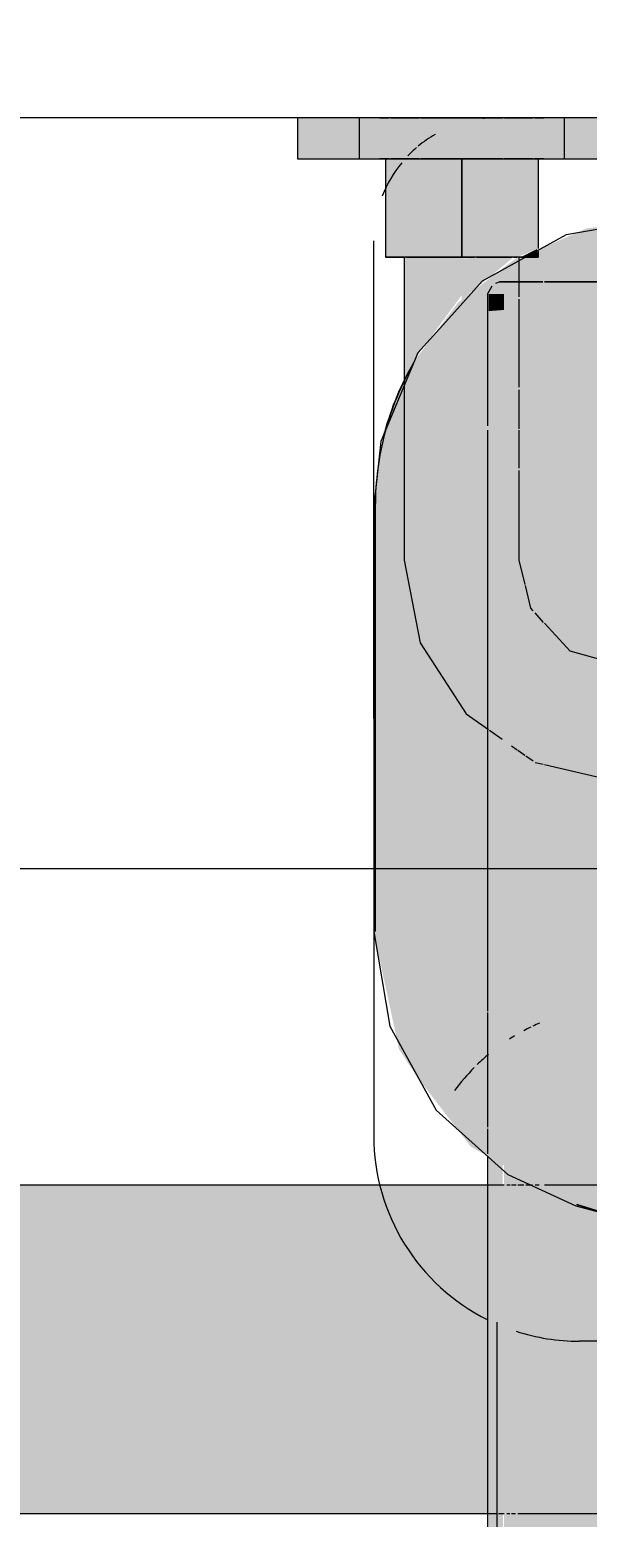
# Model space of a CAD drawing. Header units: metres. Extents: x 42.1 to 94.3, y -3.4 to 61.2.
# Drawn here: x 43.6308 to 43.6987, y 59.0014 to 59.1825 of the extents above; entities that cross this region are included whole.
import ezdxf

# ---------------------------------------------------------------- set-up
doc = ezdxf.new("R2010")
doc.units = ezdxf.units.M
for name, color, linetype, lineweight in [('A-ANNO-DIMS', 7, 'Continuous', 5), ('A-ANNO-DIMS-25', 7, 'Continuous', 5), ('ARQ-PAR', 7, 'Continuous', 5), ('ARQ-SAN', 7, 'Continuous', 5), ('KIRYA - PISO', 7, 'Continuous', 5), ('P-PIPE', 7, 'Continuous', 5), ('P-SANR-FIXT', 7, 'Continuous', 5)]:
    doc.layers.add(name, color=color, linetype=linetype, lineweight=lineweight)
doc.layers.add('ARQ_1100_BASE_TÉRREO_GARAGEM_dwg', color=7, linetype='Continuous', lineweight=5, true_color=0x767676)
doc.styles.add('Arial', font='arial.ttf', dxfattribs={"height": 0.0625})
doc.dimstyles.new('Diagonal_-_2_5_mm_Arial_-_Preto', dxfattribs={"dimscale": 0.3048, "dimtxt": 0.063766, "dimasz": 0.246063, "dimexe": 0.19685, "dimexo": 0.123031, "dimgap": 0.04101, "dimtad": 1, "dimrnd": 0.01, "dimzin": 0, "dimdsep": 46, "dimtxsty": 'Arial', "dimblk1": 'OBLIQUE', "dimblk2": 'OBLIQUE', "dimsah": 1, "dimcen": 0.09, "dimdle": 0.19685, "dimazin": 0, "dimtfac": 1, "dimtdec": 4, "dimtix": 1, "dimtmove": 0, "dimatfit": 3, "dimfxl": 1, "dimtvp": 1, "dimtolj": 1, "dimtzin": 0, "dimarcsym": 2})

# ---------------------------------------------------------------- blocks, each defined once
blk = doc.blocks.new('UT_Bacia com caixa acoplada - UT_Bacia com caixa acoplada-4201910-TÉRREO F_S 2')
at = {"layer": 'P-SANR-FIXT', "true_color": 0x7f7f7f, "transparency": 33554560}
blk.add_hatch(color=8, dxfattribs=at).paths.add_polyline_path([(-0.1772, -0.005), (-0.17677, -0.005), (-0.17677, 0), (-0.20177, 0), (-0.20177, -0.005), (-0.17845, -0.005)])
at = {"layer": 'P-SANR-FIXT', "true_color": 0xf4f2f0, "transparency": 33554560}
for points in [[(-0.18059, -0.0473), (-0.175, -0.0473), (-0.17207, -0.04023), (-0.165, -0.0373), (-0.165, -0.0123), (-0.17406, -0.01349), (-0.18316, -0.01749), (-0.18975, -0.02255), (-0.19565, -0.03062), (-0.19881, -0.03824), (-0.2, -0.0473), (-0.1859, -0.0473)], [(-0.186, -0.02356), (-0.18413, -0.02342), (-0.18413, -0.02149), (-0.186, -0.02149), (-0.186, -0.02274)], [(-0.18323, -0.02149), (-0.17919, -0.02149), (-0.17944, -0.02005), (-0.1834, -0.0202), (-0.18393, -0.02075), (-0.18413, -0.02149)], [(-0.18316, -0.02356), (-0.17919, -0.02356), (-0.17919, -0.02149), (-0.18413, -0.02149), (-0.18413, -0.02356), (-0.18323, -0.02356)], [(0.0431, -0.02149), (0.17919, -0.02149), (0.17919, -0.02), (-0.17919, -0.0202), (-0.17919, -0.02149), (-0.03449, -0.02149)], [(-0.18413, -0.42884), (-0.18433, -0.02356), (-0.186, -0.02356), (-0.186, -0.42884)], [(-0.18036, -0.42884), (-0.17919, -0.42884), (-0.17919, -0.02356), (-0.18413, -0.02356), (-0.18413, -0.42884), (-0.18146, -0.42884)], [(-0.19066, -0.0991), (-0.175, -0.0991), (-0.175, -0.0473), (-0.2, -0.0473), (-0.2, -0.0991), (-0.19462, -0.0991)], [(-0.17537, -0.13253), (-0.16796, -0.10866), (-0.17305, -0.10504), (-0.175, -0.0991), (-0.2, -0.0991), (-0.19691, -0.11348), (-0.1946, -0.11697), (-0.18818, -0.12532), (-0.17636, -0.13197)], [(0, -0.1591), (0.03559, -0.15803), (0.07385, -0.1544), (0.10996, -0.14869), (0.14408, -0.14121), (0.17537, -0.13253), (0.16796, -0.10866), (0.1351, -0.11777), (0.10176, -0.1249), (0.06804, -0.13), (0.03408, -0.13307), (0, -0.1341), (-0.03449, -0.13304), (-0.06804, -0.13), (-0.10176, -0.1249), (-0.1351, -0.11777), (-0.16796, -0.10866), (-0.17537, -0.13253), (-0.14106, -0.14205), (-0.10277, -0.15001), (-0.07104, -0.15482), (-0.03449, -0.15806)]]:
    blk.add_hatch(color=7, dxfattribs=at).paths.add_polyline_path(points)
h = blk.add_hatch(color=7, dxfattribs=at)
h.paths.add_polyline_path([(0, -0.15894), (0.03958, -0.15751), (0.07528, -0.15402), (0.11074, -0.14836), (0.14408, -0.14105), (0.17604, -0.13197), (0.18808, -0.1252), (0.19691, -0.11274), (0.19984, -0.0991), (0.19984, -0.0473), (0.19828, -0.03738), (0.19461, -0.02914), (0.18897, -0.02215), (0.18242, -0.01713), (0.17349, -0.01358), (0.165, -0.01246), (-0.165, -0.01246), (-0.17406, -0.01366), (-0.18316, -0.01769), (-0.19015, -0.02333), (-0.19517, -0.02988), (-0.19872, -0.03881), (-0.19984, -0.04926), (-0.19984, -0.0991), (-0.19676, -0.11342), (-0.18786, -0.12532), (-0.17465, -0.13257), (-0.14029, -0.14205), (-0.1017, -0.15001), (-0.06926, -0.15482), (-0.03449, -0.1579), (-0.01361, -0.15853)])
h.paths.add_polyline_path([(0, -0.1263), (-0.042, -0.12472), (-0.08622, -0.11953), (-0.12841, -0.11124), (-0.16565, -0.10121), (-0.16677, -0.10041), (-0.1672, -0.0991), (-0.1672, -0.0473), (-0.16635, -0.04565), (-0.165, -0.04509), (0.165, -0.04509), (0.16656, -0.04574), (0.1672, -0.0473), (0.1672, -0.0991), (0.16677, -0.10041), (0.16565, -0.10121), (0.12507, -0.11214), (0.08189, -0.12021), (0.042, -0.12472), (0.00006, -0.1263)])
h = blk.add_hatch(color=7, dxfattribs=at)
h.paths.add_polyline_path([(-0.18471, -0.02079), (-0.18448, -0.02149), (-0.1842, -0.02104), (-0.18468, -0.0208)])
h.paths.add_polyline_path([(-0.18477, -0.02149), (-0.18471, -0.02079), (-0.1837, -0.02044), (-0.18494, -0.02047), (-0.18554, -0.02081)])
h.paths.add_polyline_path([(-0.186, -0.02149), (-0.18554, -0.02142), (-0.18584, -0.02093)])
h = blk.add_hatch(color=7, dxfattribs=at)
h.paths.add_polyline_path([(0, -0.60803), (0.02405, -0.60637), (0.04685, -0.60177), (0.06938, -0.59399), (0.09017, -0.58364), (0.11028, -0.56996), (0.12748, -0.55467), (0.14245, -0.5375), (0.15615, -0.51649), (0.16627, -0.49531), (0.17309, -0.47522), (0.17773, -0.4512), (0.17919, -0.42884), (0.17919, -0.02149), (-0.17919, -0.02164), (-0.17919, -0.42884), (-0.17766, -0.45223), (-0.17245, -0.4771), (-0.16469, -0.49915), (-0.15467, -0.51921), (-0.1417, -0.53846), (-0.12554, -0.55657), (-0.1075, -0.57206), (-0.08819, -0.58472), (-0.06656, -0.59507), (-0.04502, -0.6022), (-0.02206, -0.60659), (-0.00219, -0.60789)])
h.paths.add_polyline_path([(0, -0.56644), (-0.02344, -0.56439), (-0.04617, -0.5583), (-0.06751, -0.54836), (-0.08679, -0.53486), (-0.10343, -0.51821), (-0.11693, -0.49893), (-0.12688, -0.47761), (-0.13297, -0.45488), (-0.13502, -0.43144), (-0.13502, -0.28394), (-0.13414, -0.27614), (-0.13155, -0.26874), (-0.12738, -0.26211), (-0.12183, -0.25657), (-0.1152, -0.2524), (-0.1078, -0.24981), (-0.09866, -0.24894), (0.10002, -0.24894), (0.10781, -0.24981), (0.11521, -0.2524), (0.12184, -0.25658), (0.12738, -0.26212), (0.13155, -0.26876), (0.13414, -0.27615), (0.13502, -0.28394), (0.13502, -0.43144), (0.13297, -0.45488), (0.12688, -0.47761), (0.11693, -0.49893), (0.10343, -0.51821), (0.08673, -0.5349), (0.06751, -0.54836), (0.04617, -0.5583), (0.02344, -0.56439), (0.00426, -0.56606)])
h.paths.add_polyline_path([(-0.12379, -0.17044), (-0.126, -0.17025), (-0.126, -0.15956), (-0.09, -0.15975), (-0.09, -0.16109), (0.09, -0.16109), (0.09, -0.15956), (0.126, -0.15975), (0.126, -0.17044), (0.09, -0.17025), (0.09, -0.16891), (-0.09, -0.16891), (-0.09, -0.17044), (-0.114, -0.17044)])
h.paths.add_polyline_path([(0.0002, -0.1058), (-0.00498, -0.10512), (-0.0098, -0.10312), (-0.01429, -0.09949), (-0.01712, -0.0958), (-0.01912, -0.09098), (-0.0198, -0.0858), (-0.01912, -0.08062), (-0.01712, -0.0758), (-0.01394, -0.07166), (-0.0098, -0.06848), (-0.00498, -0.06648), (0.0002, -0.0658), (0.00538, -0.06648), (0.0102, -0.06848), (0.01469, -0.07211), (0.01752, -0.0758), (0.01952, -0.08062), (0.0202, -0.0858), (0.01952, -0.09098), (0.01752, -0.0958), (0.01389, -0.10029), (0.0102, -0.10312), (0.0043, -0.10526)])
h.paths.add_polyline_path([(-0.13927, -0.08748), (-0.15104, -0.08069), (-0.15088, -0.06701), (-0.13927, -0.06031), (-0.1275, -0.0671), (-0.1275, -0.08069), (-0.13668, -0.08599)])
h.paths.add_polyline_path([(-0.13927, -0.08389), (-0.13668, -0.08355), (-0.13427, -0.08256), (-0.13199, -0.08069), (-0.13061, -0.07889), (-0.12961, -0.07648), (-0.12927, -0.07389), (-0.12961, -0.07131), (-0.13061, -0.06889), (-0.1322, -0.06682), (-0.1351, -0.06489), (-0.13668, -0.06424), (-0.13927, -0.06389), (-0.14186, -0.06424), (-0.14463, -0.06551), (-0.14656, -0.0671), (-0.14793, -0.06889), (-0.14901, -0.07193), (-0.14927, -0.07389), (-0.14893, -0.07648), (-0.14793, -0.07889), (-0.14634, -0.08097), (-0.14427, -0.08256), (-0.14186, -0.08355)])
h = blk.add_hatch(color=7, dxfattribs=at)
h.paths.add_polyline_path([(0, -0.1341), (0.03408, -0.13307), (0.06804, -0.13), (0.10176, -0.1249), (0.1351, -0.11777), (0.16796, -0.10866), (0.17305, -0.10504), (0.175, -0.0991), (0.175, -0.0473), (0.17207, -0.04023), (0.165, -0.0373), (-0.165, -0.0373), (-0.17207, -0.04023), (-0.175, -0.0473), (-0.175, -0.0991), (-0.17305, -0.10504), (-0.16796, -0.10866), (-0.1351, -0.11777), (-0.10176, -0.1249), (-0.06804, -0.13), (-0.03408, -0.13307)])
h.paths.add_polyline_path([(0.0002, -0.1058), (-0.00498, -0.10512), (-0.0098, -0.10312), (-0.01429, -0.09949), (-0.01712, -0.0958), (-0.01912, -0.09098), (-0.0198, -0.0858), (-0.01912, -0.08062), (-0.01712, -0.0758), (-0.01394, -0.07166), (-0.0098, -0.06848), (-0.00498, -0.06648), (0.0002, -0.0658), (0.00538, -0.06648), (0.0102, -0.06848), (0.01469, -0.07211), (0.01752, -0.0758), (0.01952, -0.08062), (0.0202, -0.0858), (0.01952, -0.09098), (0.01752, -0.0958), (0.01389, -0.10029), (0.0102, -0.10312), (0.0043, -0.10526)])
at = {"layer": 'P-SANR-FIXT', "color": 8, "true_color": 0x7a7a7a}
for p, q in [((-0.20177, 0), (-0.20177, -0.005)), ((-0.17677, 0), (-0.20177, 0)), ((-0.17677, -0.005), (-0.17677, 0)), ((-0.20177, -0.005), (-0.17677, -0.005))]:
    blk.add_line(p, q, dxfattribs=at)
at = {"layer": 'P-SANR-FIXT', "color": 8, "true_color": 0x7c7c7c}
for p, q in [((-0.19936, 0), (-0.20177, 0)), ((-0.17677, 0), (-0.17919, 0)), ((-0.20177, -0.005), (-0.19936, -0.005)), ((-0.17919, -0.005), (-0.17677, -0.005))]:
    blk.add_line(p, q, dxfattribs=at)
at = {"layer": 'P-SANR-FIXT', "color": 9, "true_color": 0xb8b8b8}
for p, q in [((-0.19811, 0), (-0.19936, 0)), ((-0.19449, 0), (-0.19795, 0)), ((-0.18604, 0), (-0.19431, 0)), ((-0.18423, 0), (-0.18604, 0)), ((-0.18059, 0), (-0.18406, 0)), ((-0.17919, 0), (-0.18043, 0)), ((-0.19918, -0.005), (-0.19862, -0.005)), ((-0.17992, -0.005), (-0.17937, -0.005))]:
    blk.add_line(p, q, dxfattribs=at)
at = {"layer": 'P-SANR-FIXT', "color": 9, "true_color": 0xc7c7c7}
for p, q in [((-0.19862, -0.005), (-0.19811, -0.005)), ((-0.19795, -0.005), (-0.19632, -0.005)), ((-0.18222, -0.005), (-0.18059, -0.005)), ((-0.18043, -0.005), (-0.17992, -0.005))]:
    blk.add_line(p, q, dxfattribs=at)
at = {"layer": 'P-SANR-FIXT', "color": 254, "true_color": 0xdddddd}
for p, q in [((-0.19534, -0.005), (-0.19449, -0.005)), ((-0.18406, -0.005), (-0.1832, -0.005))]:
    blk.add_line(p, q, dxfattribs=at)
at = {"layer": 'P-SANR-FIXT', "color": 254, "true_color": 0xcecece}
for p, q in [((-0.19426, -0.005), (-0.19278, -0.005)), ((-0.19251, -0.005), (-0.18604, -0.005)), ((-0.18576, -0.005), (-0.18428, -0.005))]:
    blk.add_line(p, q, dxfattribs=at)
at = {"layer": 'P-SANR-FIXT', "color": 253, "true_color": 0xb7b5b4}
for p, q in [((-0.18615, -0.02149), (-0.18559, -0.02047)), ((-0.18615, -0.02149), (-0.18615, -0.02356)), ((-0.18514, -0.02014), (-0.18466, -0.02)), ((-0.18266, -0.02), (-0.18466, -0.02)), ((0.17919, -0.02), (-0.17919, -0.02)), ((-0.18615, -0.02356), (-0.18615, -0.03755)), ((-0.18615, -0.03806), (-0.18615, -0.10881)), ((-0.18615, -0.10897), (-0.18615, -0.12296)), ((-0.18615, -0.12314), (-0.18615, -0.12621))]:
    blk.add_line(p, q, dxfattribs=at)
at = {"layer": 'P-SANR-FIXT', "color": 254, "true_color": 0xd5d3d2}
for p, q in [((-0.17919, -0.02), (-0.17682, -0.02)), ((-0.17682, -0.02), (-0.16911, -0.02))]:
    blk.add_line(p, q, dxfattribs=at)
at = {"layer": 'P-SANR-FIXT'}
for p, q in [((-0.2, -0.0473), (-0.2, -0.0991)), ((-0.18615, -0.12647), (-0.18615, -0.42884))]:
    blk.add_line(p, q, dxfattribs=at)
at = {"layer": 'P-SANR-FIXT', "color": 8, "true_color": 0x7a7978}
for p, q in [((-0.19984, -0.0991), (-0.19984, -0.0473)), ((-0.1998, -0.0473), (-0.1998, -0.0991))]:
    blk.add_line(p, q, dxfattribs=at)
at = {"layer": 'P-SANR-FIXT', "flags": 128}
for points in [[(-0.165, -0.0123), (-0.17655, -0.01426), (-0.1868, -0.01992), (-0.1905, -0.02405)], [(-0.1905, -0.02405), (-0.19461, -0.02864), (-0.19911, -0.03945), (-0.2, -0.0473)], [(-0.2, -0.0991), (-0.19804, -0.11065), (-0.19238, -0.1209), (-0.18366, -0.12872), (-0.17537, -0.13253)], [(-0.17537, -0.13253), (-0.12861, -0.14496), (-0.08099, -0.15353), (-0.03283, -0.15819), (0.01555, -0.15889), (0.06382, -0.15565), (0.11167, -0.14847), (0.15877, -0.13742), (0.17537, -0.13253)]]:
    blk.add_lwpolyline(points, dxfattribs=at)
at = {"layer": 'P-SANR-FIXT', "color": 253, "true_color": 0xb7b5b4, "flags": 128}
for points in [[(-0.18466, -0.02), (-0.18269, -0.02), (-0.17938, -0.02)], [(-0.17938, -0.02), (-0.18215, -0.02), (-0.18266, -0.02)]]:
    blk.add_lwpolyline(points, dxfattribs=at)
at = {"layer": 'P-SANR-FIXT', "color": 8, "true_color": 0x7a7978}
for centre, radius, start, end in [((-0.165, -0.0473), 0.03484, 150, 165), ((-0.165, -0.0473), 0.0348, 150, 165), ((-0.165, -0.0473), 0.0348, 165.0581, 180), ((0, 0.43303), 0.59197, 252.77284, 259.06934), ((0, 0.43303), 0.59193, 252.77284, 287.22716)]:
    blk.add_arc(centre, radius, start, end, dxfattribs=at)
blk = doc.blocks.new('Celite_Flexivel_Metais - 300mm Aço Inox - 1_2_-4199073-TÉRREO F_S 2')
at = {"layer": 'P-SANR-FIXT', "true_color": 0xf4f4f4, "transparency": 33554560}
for points in [[(0.03, 0.08089), (0.03015, 0.07387), (0.03765, 0.07237), (0.04453, 0.06745), (0.04848, 0.06155), (0.05, 0.05389), (0.057, 0.05389), (0.0561, 0.06046), (0.05334, 0.0668), (0.05018, 0.07137), (0.04574, 0.07556), (0.04218, 0.07788), (0.03573, 0.08016), (0.03273, 0.08055)], [(0.03, 0.07389), (0.03, 0.06689), (0.03366, 0.06641), (0.03673, 0.06546), (0.03879, 0.06409), (0.04252, 0.05901), (0.04324, 0.05389), (0.05, 0.05389), (0.04848, 0.06155), (0.04396, 0.06816), (0.03765, 0.07237), (0.03015, 0.07387)], [(0.04924, 0.05389), (0.043, 0.05389), (0.04324, 0.017), (0.05, 0.02255), (0.05, 0.05389)], [(0.05676, 0.05389), (0.05, 0.05389), (0.05009, 0.02225), (0.05056, 0.02266), (0.05622, 0.03023), (0.057, 0.03254), (0.057, 0.05389)], [(0.057, 0.03212), (0.05567, 0.02932), (0.05, 0.02162), (0.05, 0.017), (0.057, 0.017), (0.057, 0.02988)], [(0.05, 0.02218), (0.04369, 0.017), (0.05, 0.01713), (0.05, 0.02162)], [(0.04167, 0.017), (0.04071, 0.01699), (0.04083, 0.01599), (0.04284, 0.017)], [(0.04326, 0.017), (0.04315, 0.01695), (0.04071, 0.01594), (0.04071, 0.005), (0.05, 0.005), (0.05, 0.017), (0.04327, 0.017)], [(0.04855, 0.017), (0.043, 0.01689), (0.04324, 0.005), (0.057, 0.005), (0.05676, 0.017), (0.05, 0.017)], [(0.05, 0.017), (0.05, 0.005), (0.05929, 0.005), (0.05929, 0.017), (0.0504, 0.017)], [(0.0504, 0.005), (0.03, 0.005), (0.03, 0), (0.07, 0), (0.07, 0.005), (0.05518, 0.005)], [(0.05866, 0.005), (0.04, 0.005), (0.04018, 0), (0.06, 0), (0.05982, 0.005), (0.05884, 0.005)]]:
    blk.add_hatch(color=7, dxfattribs=at).paths.add_polyline_path(points)
at = {"layer": 'P-SANR-FIXT', "color": 254, "true_color": 0xd5d3d2}
for p, q in [((0.03992, 0.07879), (0.03107, 0.08087)), ((0.04107, 0.07852), (0.04008, 0.07875)), ((0.04218, 0.07774), (0.04132, 0.07835)), ((0.04316, 0.07705), (0.04231, 0.07765)), ((0.04396, 0.07649), (0.04326, 0.07698)), ((0.04663, 0.0746), (0.0451, 0.07568)), ((0.04003, 0.06147), (0.04108, 0.06032)), ((0.0423, 0.05684), (0.043, 0.05389)), ((0.043, 0.05389), (0.043, 0.04298)), ((0.043, 0.0427), (0.043, 0.03806)), ((0.043, 0.03791), (0.043, 0.03316)), ((0.043, 0.03283), (0.043, 0.0221)), ((0.043, 0.02183), (0.043, 0.02149)), ((0.043, 0.02147), (0.043, 0.02021))]:
    blk.add_line(p, q, dxfattribs=at)
at = {"layer": 'P-SANR-FIXT', "color": 253, "true_color": 0xb7b5b4}
for p, q in [((0.057, 0.03254), (0.057, 0.05389)), ((0.043, 0.02021), (0.043, 0.01741)), ((0.04071, 0.017), (0.04284, 0.017)), ((0.04071, 0.01624), (0.04071, 0.017)), ((0.043, 0.01739), (0.043, 0.01707))]:
    blk.add_line(p, q, dxfattribs=at)
at = {"layer": 'P-SANR-FIXT', "color": 8, "true_color": 0x7a7978}
for p, q in [((0.057, 0.03212), (0.057, 0.03254)), ((0.04284, 0.017), (0.04323, 0.017))]:
    blk.add_line(p, q, dxfattribs=at)
at = {"layer": 'P-SANR-FIXT'}
for p, q in [((0.057, 0.017), (0.057, 0.03212)), ((0.04323, 0.017), (0.05, 0.017)), ((0.05, 0.017), (0.05929, 0.017)), ((0.05, 0.017), (0.05, 0.005)), ((0.05929, 0.005), (0.05929, 0.017)), ((0.04071, 0.005), (0.04071, 0.01594)), ((0.07, 0.005), (0.03, 0.005)), ((0.07, 0), (0.07, 0.005)), ((0.03, 0), (0.07, 0))]:
    blk.add_line(p, q, dxfattribs=at)
at = {"layer": 'P-SANR-FIXT', "color": 254, "true_color": 0xd5d4d3}
blk.add_line((0.04284, 0.017), (0.04071, 0.017), dxfattribs=at)
at = {"layer": 'P-SANR-FIXT', "color": 254, "true_color": 0xd5d4d4}
blk.add_line((0.04071, 0.01624), (0.04071, 0.017), dxfattribs=at)
at = {"layer": 'P-SANR-FIXT', "color": 253, "true_color": 0xb7b6b5}
blk.add_line((0.043, 0.017), (0.04318, 0.017), dxfattribs=at)
at = {"layer": 'P-SANR-FIXT', "color": 254, "true_color": 0xd5d5d4}
blk.add_line((0.043, 0.017), (0.04324, 0.017), dxfattribs=at)
blk.add_line((0.043, 0.017), (0.04324, 0.017), dxfattribs=at)
blk.add_line((0.043, 0.017), (0.04324, 0.017), dxfattribs=at)
at = {"layer": 'P-SANR-FIXT', "color": 8, "true_color": 0x7a7a7a}
for p, q in [((0.04321, 0.017), (0.05, 0.017)), ((0.04324, 0.017), (0.04364, 0.017)), ((0.04844, 0.017), (0.05, 0.017)), ((0.05, 0.017), (0.057, 0.017)), ((0.05, 0.017), (0.05156, 0.017)), ((0.05156, 0.017), (0.057, 0.017)), ((0.05929, 0.017), (0.057, 0.017)), ((0.05929, 0.005), (0.05929, 0.017)), ((0.04071, 0.005), (0.04071, 0.01594)), ((0.0374, 0.005), (0.03, 0.005)), ((0.07, 0.005), (0.0626, 0.005)), ((0.03, 0), (0.0374, 0)), ((0.0626, 0), (0.07, 0))]:
    blk.add_line(p, q, dxfattribs=at)
at = {"layer": 'P-SANR-FIXT', "color": 9, "true_color": 0xb7b7b7}
for p, q in [((0.04324, 0.017), (0.04364, 0.017)), ((0.04324, 0.017), (0.04364, 0.017)), ((0.04394, 0.017), (0.04819, 0.017)), ((0.04394, 0.017), (0.04819, 0.017)), ((0.04394, 0.017), (0.04819, 0.017)), ((0.04844, 0.017), (0.05, 0.017)), ((0.04844, 0.017), (0.05, 0.017)), ((0.05, 0.017), (0.05156, 0.017)), ((0.05, 0.017), (0.05156, 0.017)), ((0.05156, 0.017), (0.057, 0.017)), ((0.05181, 0.017), (0.05606, 0.017)), ((0.05636, 0.017), (0.057, 0.017))]:
    blk.add_line(p, q, dxfattribs=at)
at = {"layer": 'P-SANR-FIXT', "color": 254, "true_color": 0xd5d5d5}
for p, q in [((0.04369, 0.017), (0.04324, 0.017)), ((0.04819, 0.017), (0.04394, 0.017)), ((0.05, 0.017), (0.04844, 0.017)), ((0.05156, 0.017), (0.05, 0.017)), ((0.05682, 0.017), (0.05156, 0.017))]:
    blk.add_line(p, q, dxfattribs=at)
at = {"layer": 'P-SANR-FIXT', "color": 254, "true_color": 0xe4e4e4}
blk.add_line((0.05, 0.005), (0.05, 0.017), dxfattribs=at)
at = {"layer": 'P-SANR-FIXT', "color": 8, "true_color": 0x7c7c7c}
for p, q in [((0.04, 0.005), (0.0374, 0.005)), ((0.04, 0.005), (0.04071, 0.005)), ((0.04, 0.005), (0.04071, 0.005)), ((0.04216, 0.005), (0.04071, 0.005)), ((0.04216, 0.005), (0.04346, 0.005)), ((0.04855, 0.005), (0.04216, 0.005)), ((0.04373, 0.005), (0.04481, 0.005)), ((0.045, 0.005), (0.04672, 0.005)), ((0.04676, 0.005), (0.04855, 0.005)), ((0.05, 0.005), (0.04855, 0.005)), ((0.05145, 0.005), (0.05, 0.005)), ((0.05145, 0.005), (0.05323, 0.005)), ((0.05784, 0.005), (0.05145, 0.005)), ((0.05328, 0.005), (0.055, 0.005)), ((0.05519, 0.005), (0.05627, 0.005)), ((0.05654, 0.005), (0.05784, 0.005)), ((0.05929, 0.005), (0.05784, 0.005)), ((0.05929, 0.005), (0.06, 0.005)), ((0.05929, 0.005), (0.06, 0.005)), ((0.0626, 0.005), (0.06, 0.005)), ((0.0374, 0), (0.04, 0)), ((0.04034, 0), (0.04, 0)), ((0.04112, 0), (0.04, 0)), ((0.04112, 0), (0.04034, 0)), ((0.04481, 0), (0.04134, 0)), ((0.04293, 0), (0.04134, 0)), ((0.04481, 0), (0.04293, 0)), ((0.055, 0), (0.045, 0)), ((0.055, 0), (0.045, 0)), ((0.05866, 0), (0.05519, 0)), ((0.05866, 0), (0.05519, 0)), ((0.05966, 0), (0.05888, 0)), ((0.05966, 0), (0.05888, 0)), ((0.06, 0), (0.05966, 0)), ((0.06, 0), (0.05966, 0)), ((0.06, 0), (0.0626, 0))]:
    blk.add_line(p, q, dxfattribs=at)
at = {"layer": 'P-SANR-FIXT', "color": 9, "true_color": 0xb8b8b8}
for p, q in [((0.04067, 0.005), (0.04017, 0.005)), ((0.05983, 0.005), (0.05933, 0.005)), ((0.04, 0), (0.04111, 0)), ((0.04128, 0), (0.04482, 0)), ((0.045, 0), (0.055, 0)), ((0.05518, 0), (0.05872, 0)), ((0.05889, 0), (0.06, 0))]:
    blk.add_line(p, q, dxfattribs=at)
at = {"layer": 'P-SANR-FIXT', "color": 9, "true_color": 0xc7c7c7}
for p, q in [((0.04111, 0.005), (0.04067, 0.005)), ((0.04071, 0.005), (0.04116, 0.005)), ((0.04294, 0.005), (0.04128, 0.005)), ((0.04134, 0.005), (0.04216, 0.005)), ((0.04324, 0.005), (0.04375, 0.005)), ((0.04391, 0.005), (0.04481, 0.005)), ((0.04394, 0.005), (0.04482, 0.005)), ((0.05518, 0.005), (0.05608, 0.005)), ((0.05518, 0.005), (0.05606, 0.005)), ((0.05625, 0.005), (0.05676, 0.005)), ((0.05872, 0.005), (0.05706, 0.005)), ((0.05784, 0.005), (0.05866, 0.005)), ((0.05884, 0.005), (0.05929, 0.005)), ((0.05933, 0.005), (0.05889, 0.005))]:
    blk.add_line(p, q, dxfattribs=at)
at = {"layer": 'P-SANR-FIXT', "color": 253, "true_color": 0x9a9a9a}
for p, q in [((0.04071, 0.005), (0.04114, 0.005)), ((0.04071, 0.005), (0.04114, 0.005)), ((0.04134, 0.005), (0.04216, 0.005)), ((0.04134, 0.005), (0.04216, 0.005)), ((0.04216, 0.005), (0.04297, 0.005)), ((0.04216, 0.005), (0.043, 0.005)), ((0.04371, 0.005), (0.043, 0.005)), ((0.04371, 0.005), (0.043, 0.005)), ((0.04479, 0.005), (0.04394, 0.005)), ((0.04479, 0.005), (0.04394, 0.005)), ((0.0465, 0.005), (0.04505, 0.005)), ((0.0465, 0.005), (0.04505, 0.005)), ((0.05325, 0.005), (0.04675, 0.005)), ((0.05325, 0.005), (0.04675, 0.005)), ((0.04855, 0.005), (0.05145, 0.005)), ((0.05495, 0.005), (0.0535, 0.005)), ((0.05495, 0.005), (0.0535, 0.005)), ((0.05606, 0.005), (0.05521, 0.005)), ((0.05606, 0.005), (0.05521, 0.005)), ((0.057, 0.005), (0.05629, 0.005)), ((0.057, 0.005), (0.05629, 0.005)), ((0.057, 0.005), (0.05784, 0.005)), ((0.05703, 0.005), (0.05784, 0.005)), ((0.05784, 0.005), (0.05866, 0.005)), ((0.05784, 0.005), (0.05866, 0.005)), ((0.05886, 0.005), (0.05929, 0.005)), ((0.05886, 0.005), (0.05929, 0.005))]:
    blk.add_line(p, q, dxfattribs=at)
at = {"layer": 'P-SANR-FIXT', "color": 254, "true_color": 0xdddddd}
for p, q in [((0.04482, 0.005), (0.0439, 0.005)), ((0.0561, 0.005), (0.05518, 0.005))]:
    blk.add_line(p, q, dxfattribs=at)
at = {"layer": 'P-SANR-FIXT', "color": 254, "true_color": 0xcecece}
for p, q in [((0.04648, 0.005), (0.04505, 0.005)), ((0.05, 0.005), (0.04674, 0.005)), ((0.04855, 0.005), (0.05, 0.005)), ((0.05326, 0.005), (0.05, 0.005)), ((0.05, 0.005), (0.05145, 0.005)), ((0.05495, 0.005), (0.05352, 0.005))]:
    blk.add_line(p, q, dxfattribs=at)
at = {"layer": 'P-SANR-FIXT', "color": 253, "true_color": 0xa9a9a9}
for p, q in [((0.04505, 0.005), (0.04649, 0.005)), ((0.04505, 0.005), (0.0465, 0.005)), ((0.04676, 0.005), (0.04855, 0.005)), ((0.04676, 0.005), (0.04855, 0.005)), ((0.04855, 0.005), (0.05145, 0.005)), ((0.05145, 0.005), (0.05323, 0.005)), ((0.05145, 0.005), (0.05324, 0.005)), ((0.0535, 0.005), (0.05495, 0.005)), ((0.0535, 0.005), (0.05495, 0.005))]:
    blk.add_line(p, q, dxfattribs=at)
at = {"layer": 'P-SANR-FIXT', "color": 253, "true_color": 0xb7b5b4, "flags": 128}
blk.add_lwpolyline([(0.057, 0.05389), (0.05505, 0.06398), (0.04947, 0.0726), (0.04673, 0.07453)], dxfattribs=at)
at = {"layer": 'P-SANR-FIXT', "color": 254, "true_color": 0xd5d3d2, "flags": 128}
for points in [[(0.03054, 0.06674), (0.03681, 0.06497), (0.03992, 0.06158)], [(0.04132, 0.06006), (0.0416, 0.05975), (0.04226, 0.05698)]]:
    blk.add_lwpolyline(points, dxfattribs=at)
blk = doc.blocks.new('ARQ_1100_BASE_TÉRREO_GARAGEM_dwg_BACIA-4197727-TÉRREO F_S 2')
at = {"layer": 'ARQ-SAN', "color": 254, "true_color": 0xcfcecd}
for p, q in [((-8574.96036, 17786.25626), (-8574.96036, 17785.96351)), ((-8575.01995, 17785.96582), (-8574.97035, 17785.96582)), ((-8574.94534, 17785.86411), (-8574.94534, 17785.91592))]:
    blk.add_line(p, q, dxfattribs=at)
at = {"layer": 'ARQ-SAN', "color": 253, "true_color": 0xaaaaaa}
for p, q in [((-8574.94534, 17785.91592), (-8574.94534, 17785.94083)), ((-8574.94534, 17785.83183), (-8574.94534, 17785.86411))]:
    blk.add_line(p, q, dxfattribs=at)
at = {"layer": 'ARQ-SAN', "color": 254, "true_color": 0xcfcfcf}
blk.add_line((-8574.97607, 17785.81682), (-8574.96857, 17785.81682), dxfattribs=at)
at = {"layer": 'ARQ-SAN', "color": 253, "true_color": 0xa6a6a6}
blk.add_line((-8574.96857, 17785.81682), (-8574.96607, 17785.81682), dxfattribs=at)
at = {"layer": 'ARQ-SAN', "color": 254, "true_color": 0xcdcdcd}
for p, q in [((-8574.96607, 17785.81682), (-8574.96491, 17785.81682)), ((-8574.96473, 17785.81682), (-8574.96125, 17785.81682)), ((-8574.96107, 17785.81682), (-8574.96034, 17785.81682))]:
    blk.add_line(p, q, dxfattribs=at)
at = {"layer": 'ARQ-SAN', "color": 254, "true_color": 0xcfcecd}
blk.add_arc((-8574.97035, 17785.94083), 0.025, 72.1423, 90.0041, dxfattribs=at)
at = {"layer": 'ARQ-SAN', "color": 253, "true_color": 0xaaaaaa}
blk.add_arc((-8574.97035, 17785.94083), 0.025, 359.999, 63.5777, dxfattribs=at)
at = {"layer": 'ARQ-SAN', "color": 254, "true_color": 0xe1e0de}
for start, end in [(315.2856, 323.7181), (309.8782, 314.0916)]:
    blk.add_arc((-8574.97535, 17785.95009), 0.025, start, end, dxfattribs=at)
at = {"layer": 'ARQ-SAN', "color": 254, "true_color": 0xeae9e7}
for start, end in [(300.9849, 302.6005), (293.0946, 295.1522), (295.7693, 298.0029)]:
    blk.add_arc((-8574.97535, 17785.95009), 0.025, start, end, dxfattribs=at)
at = {"layer": 'ARQ-SAN', "color": 254, "true_color": 0xcfcfcf}
blk.add_arc((-8574.96035, 17785.83183), 0.015, 320.5551, 338.6094, dxfattribs=at)
at = {"layer": 'ARQ-SAN', "color": 254, "true_color": 0xcdcdcd}
for start, end in [(300.0488, 309.6988), (310.6547, 316.2305), (270.0094, 274.1574), (275.0874, 276.4935)]:
    blk.add_arc((-8574.96035, 17785.83183), 0.015, start, end, dxfattribs=at)
blk = doc.blocks.new('ARQ_1100_BASE_TÉRREO_GARAGEM_dwg-4178582-TÉRREO F_S 2')
at = {"layer": 'KIRYA - PISO', "true_color": 0xaaaaaa}
h = blk.add_hatch(dxfattribs=at)
h.set_pattern_fill('FP_2', color=253, style=0, pattern_type=2)
h.set_pattern_definition([(0, (-4539.02, -1079.475), (0, 0.635), []), (90, (-4539.02, -1079.475), (-0.635, 4e-17), [])])
h.paths.add_polyline_path([(42.6858, 57.72175), (42.6858, 57.83594), (42.7108, 57.83594), (42.71079, 57.86208), (43.42079, 57.8715), (43.42079, 57.83583), (43.44579, 57.85381), (43.44579, 57.87183), (45.5858, 57.87183), (45.5858, 59.17183), (45.55277, 59.17181), (45.553, 59.16026), (45.55436, 59.15618), (45.55436, 59.14715), (45.55115, 59.13833), (45.54473, 59.13092), (45.53632, 59.12634), (45.52777, 59.12484), (45.5179, 59.12684), (45.51021, 59.13141), (45.50439, 59.13833), (45.50118, 59.1475), (45.50118, 59.15652), (45.50294, 59.1622), (45.50277, 59.17183), (45.09842, 59.17183), (45.09842, 59.15437), (45.10524, 59.15437), (45.10866, 59.1144), (45.0588, 59.11437), (45.06161, 59.15437), (45.06842, 59.15443), (45.06842, 59.17183), (44.99562, 59.17183), (44.98345, 59.02372), (44.97128, 59.17183), (44.89848, 59.17183), (44.89848, 59.15437), (44.90529, 59.15437), (44.9081, 59.11438), (44.85824, 59.1144), (44.86167, 59.15438), (44.86848, 59.15443), (44.86848, 59.17183), (43.69311, 59.17183), (43.69311, 59.17183), (43.67379, 59.17183), (43.67363, 59.17183), (42.5858, 59.17183), (42.5858, 57.72175)])
h.paths.add_polyline_path([(42.71079, 57.87175), (42.71077, 58.5716), (42.75077, 58.5716), (42.75077, 57.87175)])
h.paths.add_polyline_path([(43.87277, 58.53685), (43.85047, 58.53818), (43.8285, 58.54222), (43.80717, 58.54885), (43.7868, 58.55803), (43.76768, 58.56957), (43.74964, 58.58382), (43.733, 58.6008), (43.72053, 58.61674), (43.70895, 58.63585), (43.69964, 58.65674), (43.69314, 58.67754), (43.68914, 58.69936), (43.68776, 58.72182), (43.68803, 59.02481), (43.69353, 59.02325), (43.69773, 59.02282), (44.04774, 59.02284), (44.05418, 59.0238), (44.05774, 59.02493), (44.05758, 58.71897), (44.05638, 58.69939), (44.05239, 58.67757), (44.04573, 58.65625), (44.03657, 58.63587), (44.02501, 58.61676), (44.01124, 58.59916), (43.99544, 58.58338), (43.97786, 58.56959), (43.95874, 58.55804), (43.93837, 58.54886), (43.91582, 58.542), (43.89507, 58.53818), (43.87703, 58.5371)])
h.paths.add_polyline_path([(43.87277, 58.59183), (43.89118, 58.59325), (43.90766, 58.59669), (43.92251, 58.60174), (43.93777, 58.60925), (43.9519, 58.61871), (43.96469, 58.62991), (43.97616, 58.64311), (43.98595, 58.65806), (43.99341, 58.67374), (43.99873, 58.69018), (44.00161, 58.70473), (44.00275, 58.72503), (44.00252, 58.859), (44.00167, 58.86555), (43.99812, 58.87373), (43.99341, 58.87987), (43.98631, 58.88517), (43.97919, 58.88816), (43.97094, 58.88929), (43.96084, 58.8879), (43.92948, 58.88207), (43.90273, 58.87898), (43.8724, 58.87784), (43.84206, 58.87903), (43.81201, 58.88256), (43.78043, 58.8886), (43.77395, 58.88928), (43.76556, 58.8879), (43.75751, 58.88411), (43.75184, 58.87963), (43.7469, 58.87305), (43.7438, 58.86543), (43.74275, 58.85728), (43.74294, 58.71915), (43.7439, 58.70471), (43.74765, 58.68683), (43.75344, 58.67052), (43.76064, 58.65614), (43.76984, 58.64247), (43.78166, 58.62919), (43.79489, 58.61786), (43.80777, 58.60924), (43.82302, 58.60174), (43.83912, 58.59626), (43.8558, 58.59296), (43.87272, 58.59183)])
h.paths.add_polyline_path([(43.86854, 58.70109), (43.86032, 58.70312), (43.85288, 58.70703), (43.84623, 58.7131), (43.84152, 58.72022), (43.83877, 58.72745), (43.83776, 58.73583), (43.83775, 58.82182), (43.83826, 58.8257), (43.83976, 58.82932), (43.84214, 58.83243), (43.84525, 58.83482), (43.84886, 58.83632), (43.85351, 58.83683), (43.89248, 58.83683), (43.89586, 58.83651), (43.89908, 58.83543), (43.90198, 58.83366), (43.9044, 58.83128), (43.90623, 58.82841), (43.90736, 58.82521), (43.90775, 58.82184), (43.9075, 58.73372), (43.90674, 58.72746), (43.90365, 58.71943), (43.89896, 58.71262), (43.89264, 58.70703), (43.88507, 58.70308), (43.87698, 58.70109), (43.86897, 58.70109)])
h.paths.add_polyline_path([(42.8145, 58.7503), (42.81348, 58.75066), (42.8129, 58.75158), (42.81286, 58.75195), (42.81313, 59.11914), (42.81367, 59.11967), (42.81449, 59.11989), (42.96523, 59.12015), (42.96536, 59.1261), (42.96633, 59.1281), (42.9662, 59.14388), (42.96535, 59.14643), (42.96535, 59.1536), (42.96826, 59.161), (42.97331, 59.16661), (42.97965, 59.17003), (42.98701, 59.17108), (42.99418, 59.1696), (43.00047, 59.16568), (43.00506, 59.15977), (43.00731, 59.15338), (43.00731, 59.1462), (43.00619, 59.14254), (43.00633, 59.12763), (43.00731, 59.1261), (43.00763, 59.11989), (43.18152, 59.11973), (43.18229, 59.11896), (43.18245, 59.11825), (43.18223, 58.75112), (43.18163, 58.75052), (43.1808, 58.7503), (42.82954, 58.7503)])
h.paths.add_polyline_path([(42.83592, 58.7734), (43.15964, 58.7734), (43.15964, 59.01548), (42.8356, 59.01548), (42.83591, 58.78262)])
h.paths.add_polyline_path([(42.99762, 58.90505), (42.9891, 58.90638), (42.98207, 58.90949), (42.97572, 58.91471), (42.97133, 58.92074), (42.96852, 58.92795), (42.96773, 58.93616), (42.96883, 58.94341), (42.97194, 58.95054), (42.97638, 58.95633), (42.98294, 58.96124), (42.99063, 58.96421), (42.99827, 58.96504), (43.0054, 58.96411), (43.01284, 58.96096), (43.01887, 58.95633), (43.02364, 58.95011), (43.02664, 58.94286), (43.02766, 58.93509), (43.02664, 58.92731), (43.02352, 58.91991), (43.01816, 58.9133), (43.0118, 58.90872), (43.00429, 58.90593), (42.99871, 58.90519)])
h.paths.add_polyline_path([(42.99762, 58.91453), (43.00383, 58.9156), (43.00793, 58.91731), (43.0125, 58.92099), (43.01582, 58.92575), (43.01762, 58.93085), (43.01816, 58.93528), (43.01718, 58.94114), (43.01509, 58.94581), (43.01216, 58.94963), (43.00698, 58.95327), (43.00213, 58.95505), (42.99745, 58.95562), (42.99142, 58.95458), (42.98687, 58.95253), (42.98292, 58.94941), (42.97947, 58.94452), (42.97762, 58.93933), (42.97718, 58.9342), (42.97777, 58.92977), (42.98021, 58.9243), (42.98314, 58.92051), (42.98735, 58.91728), (42.99302, 58.91514), (42.99759, 58.91454)])
h.paths.add_polyline_path([(43.80024, 58.95933), (43.80218, 58.95958), (43.80452, 58.96074), (43.80554, 58.96152), (43.80673, 58.96308), (43.80748, 58.96488), (43.80774, 58.96683), (43.80748, 58.96877), (43.80673, 58.97058), (43.80554, 58.97213), (43.80399, 58.97332), (43.80218, 58.97407), (43.80024, 58.97433), (43.7983, 58.97407), (43.79649, 58.97332), (43.79494, 58.97213), (43.79374, 58.97058), (43.79299, 58.96877), (43.79274, 58.96683), (43.79299, 58.96488), (43.79374, 58.96308), (43.79494, 58.96152), (43.79649, 58.96033), (43.7983, 58.95958)])
h.paths.add_polyline_path([(43.94524, 58.95934), (43.94718, 58.95959), (43.94899, 58.96034), (43.95054, 58.96153), (43.95179, 58.96322), (43.95248, 58.9649), (43.95274, 58.96684), (43.95248, 58.96878), (43.95173, 58.97059), (43.95054, 58.97214), (43.94899, 58.97333), (43.94718, 58.97408), (43.94524, 58.97434), (43.9433, 58.97408), (43.94093, 58.9729), (43.93994, 58.97214), (43.93874, 58.97059), (43.93799, 58.96878), (43.93774, 58.96684), (43.93799, 58.9649), (43.93874, 58.96309), (43.93994, 58.96153), (43.94149, 58.96034), (43.94333, 58.95959)])
h.paths.add_polyline_path([(42.90522, 59.05152), (42.90941, 59.05207), (42.91331, 59.05368), (42.91666, 59.05625), (42.91922, 59.0596), (42.92084, 59.0635), (42.92139, 59.06769), (42.92084, 59.07187), (42.91922, 59.07577), (42.91666, 59.07912), (42.91331, 59.08169), (42.90941, 59.08331), (42.90522, 59.08386), (42.90104, 59.08331), (42.89714, 59.08169), (42.89379, 59.07912), (42.89122, 59.07577), (42.8896, 59.07187), (42.88905, 59.06769), (42.8896, 59.0635), (42.89122, 59.0596), (42.89379, 59.05625), (42.89714, 59.05368), (42.90125, 59.05204)])
h.paths.add_polyline_path([(42.99762, 59.05152), (43.00283, 59.05249), (43.0057, 59.05368), (43.00905, 59.05625), (43.01162, 59.0596), (43.01324, 59.0635), (43.01379, 59.06769), (43.01324, 59.07187), (43.01162, 59.07577), (43.00905, 59.07912), (43.00473, 59.08209), (43.00116, 59.08339), (42.99762, 59.08386), (42.99282, 59.08305), (42.98881, 59.08114), (42.98619, 59.07912), (42.98362, 59.07577), (42.982, 59.07187), (42.98145, 59.06769), (42.98219, 59.06304), (42.98419, 59.05886), (42.98633, 59.05614), (42.99047, 59.0533), (42.99433, 59.05195), (42.99761, 59.05152)])
h.paths.add_polyline_path([(43.09002, 59.05153), (43.0942, 59.05208), (43.0981, 59.05369), (43.10145, 59.05626), (43.10402, 59.05961), (43.10563, 59.06351), (43.10619, 59.06769), (43.10563, 59.07188), (43.10402, 59.07578), (43.10145, 59.07913), (43.0981, 59.0817), (43.0942, 59.08331), (43.09002, 59.08386), (43.08583, 59.08331), (43.08193, 59.0817), (43.07858, 59.07913), (43.07601, 59.07578), (43.0744, 59.07188), (43.07385, 59.06769), (43.0744, 59.06351), (43.07601, 59.05961), (43.07858, 59.05626), (43.08193, 59.05369), (43.08583, 59.05208)])
h.paths.add_polyline_path([(43.87273, 59.06966), (43.86543, 59.07085), (43.85993, 59.07323), (43.85505, 59.07698), (43.85108, 59.08216), (43.84854, 59.0885), (43.84773, 59.09466), (43.84858, 59.10113), (43.85108, 59.10716), (43.85505, 59.11233), (43.86023, 59.11631), (43.86626, 59.1188), (43.87293, 59.11963), (43.8792, 59.1188), (43.88523, 59.11631), (43.89049, 59.11222), (43.89438, 59.10716), (43.897, 59.10018), (43.89773, 59.09466), (43.89688, 59.08819), (43.89438, 59.08216), (43.88968, 59.07642), (43.88518, 59.07299), (43.8781, 59.07036), (43.87293, 59.06968)])
h.paths.add_polyline_path([(43.87273, 59.07666), (43.87739, 59.07727), (43.88173, 59.07907), (43.88592, 59.08252), (43.88872, 59.08662), (43.89025, 59.09098), (43.89059, 59.09569), (43.88976, 59.10018), (43.88779, 59.10434), (43.88458, 59.10805), (43.88173, 59.11024), (43.87703, 59.11209), (43.87273, 59.11266), (43.86775, 59.11191), (43.86293, 59.10963), (43.85959, 59.10684), (43.85702, 59.10336), (43.85534, 59.09931), (43.8548, 59.0941), (43.8556, 59.08937), (43.85714, 59.08566), (43.86053, 59.08152), (43.86453, 59.07874), (43.86904, 59.07714), (43.87051, 59.07695)])
at = {"layer": 'ARQ-PAR', "color": 253, "true_color": 0xaaaaaa}
blk.add_line((43.66345, 59.17183), (43.59822, 59.17183), dxfattribs=at)
at = {"layer": 'ARQ-PAR', "color": 254, "true_color": 0xcfcfcf}
for p, q in [((43.67095, 59.17183), (43.66345, 59.17183)), ((43.70345, 59.17183), (43.69595, 59.17183))]:
    blk.add_line(p, q, dxfattribs=at)
at = {"layer": 'ARQ-PAR', "color": 253, "true_color": 0xa6a6a6}
for p, q in [((43.67345, 59.17183), (43.67095, 59.17183)), ((43.69595, 59.17183), (43.69345, 59.17183))]:
    blk.add_line(p, q, dxfattribs=at)
at = {"layer": 'ARQ-PAR', "color": 254, "true_color": 0xcdcdcd}
for p, q in [((43.67461, 59.17183), (43.67345, 59.17183)), ((43.67828, 59.17183), (43.67479, 59.17183)), ((43.68845, 59.17183), (43.67845, 59.17183)), ((43.69211, 59.17183), (43.68863, 59.17183)), ((43.69345, 59.17183), (43.69229, 59.17183))]:
    blk.add_line(p, q, dxfattribs=at)
at = {"rotation": 180.0027474819312}
blk.add_blockref('ARQ_1100_BASE_TÉRREO_GARAGEM_dwg_BACIA-4197727-TÉRREO F_S 2', (-8532.12549, 17844.57744), dxfattribs=at)
blk = doc.blocks.new('DIMBLOCK7-TÉRREO F_S 2')
at = {"layer": 'A-ANNO-DIMS-25'}
for p, q in [((42.98633, 59.45553), (42.98633, 59.51553)), ((43.87272, 59.45553), (43.87272, 59.51553)), ((42.98633, 59.45553), (43.87272, 59.45553)), ((42.98633, 59.45553), (42.98633, 59.20933)), ((43.87272, 59.45553), (43.87272, 59.24611))]:
    blk.add_line(p, q, dxfattribs=at)
at = {"layer": 'A-ANNO-DIMS-25', "lineweight": 20}
for p, q in [((42.98633, 59.45553), (43.02383, 59.49303)), ((43.87272, 59.45553), (43.91022, 59.49303)), ((42.98633, 59.45553), (42.94883, 59.41803)), ((43.87272, 59.45553), (43.83522, 59.41803))]:
    blk.add_line(p, q, dxfattribs=at)
at = {"layer": 'A-ANNO-DIMS-25', "color": 0, "insert": (43.34516, 59.54917), "char_height": 0.0625, "width": 0.2024823, "attachment_point": 1, "line_spacing_factor": 0.941778, "style": 'Arial'}
blk.add_mtext('0,89', dxfattribs=at)
blk = doc.blocks.new('_Oblique')
at = {"color": 0, "linetype": 'ByBlock', "lineweight": -2}
blk.add_line((-0.5, -0.5), (0.5, 0.5), dxfattribs=at)

msp = doc.modelspace()

# ---------------------------------------------------------------- hatches: boundary and pattern name
at = {"layer": 'P-PIPE', "true_color": 0x713800}
h = msp.add_hatch(color=36, dxfattribs=at)
h.paths.add_polyline_path([(43.19133, 59.02183), (43.68672, 59.02183), (43.68672, 59.04183), (43.19133, 59.04183), (43.19133, 59.02667)])
h.paths.add_polyline_path([(44.05872, 59.02183), (44.10173, 59.02193), (44.10173, 59.04183), (44.05872, 59.04179), (44.05872, 59.02215)])
h = msp.add_hatch(color=36, dxfattribs=at)
h.paths.add_polyline_path([(43.68882, 59.02183), (43.74733, 59.02183), (43.74733, 59.02644), (43.72779, 59.03086), (43.69636, 59.03986), (43.6923, 59.04183), (43.68672, 59.04183), (43.68672, 59.02183), (43.6886, 59.02183)])
h.paths.add_polyline_path([(44.05653, 59.02183), (44.05872, 59.02183), (44.05872, 59.04183), (44.05219, 59.04161), (44.04738, 59.0391), (44.01001, 59.02898), (43.99812, 59.02644), (43.99812, 59.02183), (44.05635, 59.02183)])
h.paths.add_polyline_path([(43.76991, 59.02183), (43.76294, 59.02278), (43.76294, 59.02183), (43.76651, 59.02183)])
h.paths.add_polyline_path([(43.97554, 59.02183), (43.98251, 59.02183), (43.98251, 59.0231), (43.97894, 59.02234)])
h = msp.add_hatch(color=36, dxfattribs=at)
h.paths.add_polyline_path([(43.98251, 59.02327), (43.98269, 59.02314), (43.98313, 59.0234)])
h.paths.add_polyline_path([(43.81606, 59.02183), (43.97447, 59.02183), (43.98251, 59.02327), (43.98251, 59.04183), (43.76294, 59.04158), (43.76294, 59.02327), (43.77098, 59.02183), (43.80876, 59.02183)])
h.paths.add_polyline_path([(43.99812, 59.0266), (44.01824, 59.03119), (44.04877, 59.03986), (44.05192, 59.04183), (43.99812, 59.04161), (43.99812, 59.02701)])
h.paths.add_polyline_path([(43.74733, 59.0266), (43.74733, 59.04183), (43.69338, 59.04161), (43.69851, 59.03915), (43.73538, 59.02916), (43.74545, 59.02701)])
h = msp.add_hatch(color=36, dxfattribs=at)
h.paths.add_polyline_path([(43.75753, 59.02183), (43.76294, 59.02183), (43.76294, 59.0231), (43.74733, 59.02644), (43.74733, 59.02183), (43.7522, 59.02183)])
h.paths.add_polyline_path([(43.99812, 59.02183), (43.99812, 59.02644), (43.98251, 59.02282), (43.98251, 59.02183), (43.99457, 59.02183)])
h.paths.add_polyline_path([(43.76991, 59.02183), (43.77098, 59.02183), (43.76651, 59.02234)])
h.paths.add_polyline_path([(43.97481, 59.02183), (43.97554, 59.02183), (43.98251, 59.0231), (43.98251, 59.02327), (43.97447, 59.02183)])
h.paths.add_polyline_path([(43.99812, 59.02644), (44.01771, 59.03088), (44.04909, 59.03986), (44.04774, 59.03937), (44.01006, 59.02915), (43.99812, 59.0266)])
h.paths.add_polyline_path([(43.74733, 59.02644), (43.74733, 59.0266), (43.72726, 59.03117), (43.69638, 59.04), (43.69895, 59.03886), (43.73595, 59.02887), (43.74667, 59.02658)])
h = msp.add_hatch(color=36, dxfattribs=at)
h.paths.add_polyline_path([(43.68672, 59.00183), (43.68672, 59.02183), (43.19133, 59.02183), (43.19133, 59.00183), (43.68305, 59.00183)])
h.paths.add_polyline_path([(44.10173, 59.00183), (44.10173, 59.02183), (44.05872, 59.02183), (44.05872, 59.00183), (44.071, 59.00183)])
h = msp.add_hatch(color=36, dxfattribs=at)
h.paths.add_polyline_path([(43.80997, 59.00183), (43.96272, 59.00194), (43.96272, 59.00293), (43.78272, 59.00293), (43.78272, 59.00183), (43.79943, 59.00183)])
h.paths.add_polyline_path([(44.05776, 59.00183), (44.05872, 59.00187), (44.05872, 59.02183), (43.99812, 59.02183), (43.99812, 59.01228), (43.99872, 59.01209), (43.99872, 59.00183), (44.05774, 59.00183)])
h.paths.add_polyline_path([(43.74535, 59.00183), (43.74672, 59.00209), (43.74672, 59.01228), (43.74733, 59.01228), (43.74733, 59.02183), (43.68672, 59.02183), (43.68672, 59.00183), (43.74498, 59.00183)])
h.paths.add_polyline_path([(43.91582, 59.01075), (43.96272, 59.01075), (43.96272, 59.01228), (43.98251, 59.0125), (43.98251, 59.02183), (43.97554, 59.02183), (43.93975, 59.01665), (43.9083, 59.01381), (43.87155, 59.01277), (43.83397, 59.0141), (43.79738, 59.01767), (43.76991, 59.02183), (43.76294, 59.02182), (43.76294, 59.01228), (43.78272, 59.01209), (43.78272, 59.01075), (43.87703, 59.01075)])

# ---------------------------------------------------------------- linework, layer by layer
at = {"layer": 'P-PIPE'}
for p, q in [((43.6886, 59.04183), (43.1913, 59.04183)), ((43.19127, 59.00183), (43.68774, 59.00183))]:
    msp.add_line(p, q, dxfattribs=at)
at = {"layer": 'P-PIPE', "color": 8, "true_color": 0x7a7978}
for p, q in [((43.68934, 59.04183), (43.68892, 59.04183)), ((43.69008, 59.04183), (43.6895, 59.04183)), ((43.69101, 59.04183), (43.69029, 59.04183)), ((43.69208, 59.04183), (43.69127, 59.04183)), ((43.69287, 59.04183), (43.69237, 59.04183)), ((43.68792, 59.00183), (43.6886, 59.00183)), ((43.68892, 59.00183), (43.68929, 59.00183)), ((43.6895, 59.00183), (43.69, 59.00183)), ((43.69029, 59.00183), (43.72184, 59.00183))]:
    msp.add_line(p, q, dxfattribs=at)
at = {"layer": 'P-PIPE', "color": 254, "true_color": 0xd5d3d2}
msp.add_line((43.74161, 59.04183), (43.69353, 59.04183), dxfattribs=at)

# ---------------------------------------------------------------- block references
at = {"layer": 'ARQ_1100_BASE_TÉRREO_GARAGEM_dwg', "color": 253, "true_color": 0xaaaaaa}
msp.add_blockref('ARQ_1100_BASE_TÉRREO_GARAGEM_dwg-4178582-TÉRREO F_S 2', (0, 0), dxfattribs=at)
at = {"layer": 'P-SANR-FIXT', "color": 254, "true_color": 0xe4e3e3, "rotation": 180}
msp.add_blockref('Celite_Flexivel_Metais - 300mm Aço Inox - 1_2_-4199073-TÉRREO F_S 2', (43.73345, 59.17184), dxfattribs=at)
at = {"layer": 'P-SANR-FIXT', "color": 8, "true_color": 0x7c7c7c}
msp.add_blockref('UT_Bacia com caixa acoplada - UT_Bacia com caixa acoplada-4201910-TÉRREO F_S 2', (43.87272, 59.17184), dxfattribs=at)

# ---------------------------------------------------------------- dimensions: what is measured, and where the dimension line sits
at = {"layer": 'A-ANNO-DIMS'}
dim = msp.add_linear_dim(base=(43.87272, 59.45553), p1=(42.98633, 59.17183), p2=(43.87272, 59.20861), dimstyle='Diagonal_-_2_5_mm_Arial_-_Preto', override={"dimpost": '<>', "dimfxl": 0.887156}, dxfattribs=at)
dim.commit()
dim.dimension.update_dxf_attribs({"geometry": 'DIMBLOCK7-TÉRREO F_S 2', "text_midpoint": (43.42953, 59.49994)})

doc.saveas('drawing.dxf')
